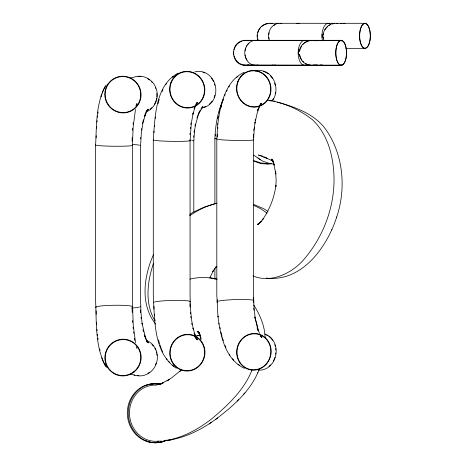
<?xml version="1.0" encoding="UTF-8"?>
<svg xmlns="http://www.w3.org/2000/svg" width="466" height="466" viewBox="0 0 466 466"><rect width="100%" height="100%" fill="white"/><g stroke="black" fill="none" stroke-linecap="round" stroke-linejoin="round"><path stroke-width="0.7" d="M132.111 141.163L132.21 137.697M341.124 40.903L341.135 40.513M341.199 64.832L341.17 65.426M96.13 137.837L96.217 135.74M217.267 137.051L217.377 134.359M253.283 137.72L253.422 134.365M193.629 137.126L193.71 135.682M215.426 135.95L215.513 134.517M233.682 51.324L233.682 54.417M257.453 34.822L257.453 36.884M96.596 128.185L96.683 126.845M132.577 130.294L132.705 128.331M153.92 132.554L154.025 131.109M154.339 126.764L154.444 125.313M189.912 134.581L190.006 133.276M341.135 40.758L341.153 40.315M140.516 138.81L140.627 137.499M217.838 123.746L216.812 139.06L216.812 295.054L217.995 316.874M217.739 128.779L217.867 127.329M253.737 130.433L253.848 129.129M97.044 122.063L97.173 120.659M133.043 124.236L133.171 122.843M190.338 128.703L190.501 127.294M190.815 124.474L190.978 123.059M194.06 132.152L194.217 130.748M97.505 117.205L97.662 115.906M97.977 113.314L98.128 112.021M141.402 130.061L141.582 128.645M218.694 117.432C221.536 100.452 227.093 79.931 244.318 72.236M217.75 124.399L218.816 116.523M155.23 118.358L155.44 117.048M194.963 125.971L195.202 124.626M255.088 120.525L255.327 119.249M299.376 51.295C300.028 45.452 305.213 40.6 311.078 40.315M299.626 51.324L299.918 49.804M323.427 34.309L323.62 33.296M217.622 118.457L217.884 117.106M135.466 109.493L133.16 127.043L132.396 145.369L132.396 300.494L133.235 325.099L135.536 342.65M142.433 123.74L143.394 119.715M220.983 107.704L221.501 105.613M106.236 84.894C95.629 102.811 96.724 124.836 95.617 144.955L95.617 300.739C96.643 322.967 94.843 347.316 106.312 367.249M336.592 217.307L336.708 216.993C345.993 189.26 343.588 156.891 327.557 132.059C316.542 114.554 296.195 107.32 277.223 102.124M158.032 103.778L159.221 99.38M219.102 112.248L219.672 110.145M153.477 254.686C143.831 276.117 139.957 304.42 155.597 324.08M153.465 263.395C147.314 281.674 144.571 303.448 154.957 320.742M144.303 116.622L144.862 114.811M196.955 117.991L197.578 116.069M222.835 101.011L223.447 99.124M257.523 110.861L258.112 109.044L257.558 110.489M233.967 49.804C234.841 46.472 237.13 43.524 240.211 41.963M257.774 32.789L258.91 29.917M300.075 49.314L301.607 46.058M194.101 108.695L194.969 106.225M195.312 106.347L192.877 114.263L193.209 112.9L191.34 123.111L190.07 140.621L190.07 295.537L190.408 307.781L191.474 319.274L193.338 329.485L193.011 328.116L195.44 336.033L194.724 334.396L195.807 336.767M100.901 96.276L101.565 94.388M102.031 93.078L103.708 89.192M101.256 96.375L101.745 94.988M135.961 106.143L136.87 103.551M220.051 108.741L222.154 102.91M266.302 278.085C301.985 282.314 327.103 247.027 336.708 216.993M331.699 229.889L331.833 229.557M145.107 114.193L146.33 111.106M251.949 370.08C244.324 389.698 228.561 404.505 212.886 417.891C198.842 429.035 182.521 438.226 164.533 440.661M215.723 419.33C233.425 405.839 251.471 390.322 259.376 368.845M257.75 372.847L257.873 372.544M197.782 115.422L199.477 111.374M224.67 95.786L225.2 94.511M258.298 108.718L259.038 106.947M259.37 107.104L257.092 113.378L254.966 123.135L255.088 122.226L254.238 128.511L254.325 127.859L253.568 139.736L253.568 294.652L253.976 306.896L255.246 318.389L255.123 317.48L257.249 327.237L259.527 333.51M209.799 277.864L213.591 270.321L212.764 271.468L216.562 266.191L215.35 267.868L216.859 266.336M162.104 91.586L162.943 89.752M223.336 99.141C217.721 111.566 215.391 125.255 214.89 138.81L214.89 203.549M104.343 88.756L104.972 87.521M103.965 88.674L104.978 86.711M136.107 105.642L137.097 103.714M147.559 109.9L144.617 116.395L145.211 114.921L142.794 123.828L141.315 133.62L140.592 145.503L140.592 300.419L140.977 312.663L142.188 324.15L142.031 323.247L145.357 337.221L144.769 335.747L147.705 342.242M199.157 112.137L200.374 109.877M226.528 91.319L227.198 90.095M259.364 106.347L260.657 103.965L260.034 105.036M228.864 87.026L229.493 85.954M195.621 104.85L197.077 102.479L196 104.186M196.827 103.592L197.398 102.66L196.664 103.825M165.879 84.497L166.595 83.362M259.189 29.48L259.743 28.607M324.86 29.917L325.414 29.043M147.215 110.623L148.153 109.283L146.866 110.85L148.456 109.277L146.901 110.704M201.079 108.735L202.681 106.452M202.984 106.662L199.174 112.877L199.815 111.514L198.132 115.551L195.51 124.871L195.679 124.014L194.741 129.391L193.804 140.749L193.804 211.931L189.761 214.372M260.395 104.646L261.385 103.301L260.144 104.838L261.822 103.254L260.313 104.652M260.069 28.21L260.727 27.418M325.687 28.607L327.808 26.358M237.118 401.098L238.58 399.572M243.683 394.236L245.017 392.855M181.391 369.853L179.433 371.699L180.837 370.418M302.871 44.433L304.001 43.373M236.402 77.758L237.91 76.36M180.773 370.447L171.762 377.699L167.044 380.862L169.461 379.307L160.391 384.095L163.182 382.848L158.842 384.491L161.853 383.64L157.683 384.776M261.857 26.358L264.467 24.698M304.42 43.07L305.253 42.458M168.64 440.213C184.012 437.813 198.493 431.067 211.308 422.388M209.164 423.891L217.773 417.891M172.146 77.239L173.305 76.459M189.65 215.735C197.881 210.119 206.986 205.593 216.713 203.287M259.708 223.237L257.937 224.385L261.409 221.408L259.667 222.998L263.436 218.513L262.393 219.975C269.616 209.694 274.253 197.666 275.959 185.229L275.808 186.825L276.163 180.325L275.581 171.54L275.884 173.981L273.472 162.424L274.293 165.127L271.771 159.052L273.344 161.795L271.713 159.652L273.431 161.504L272.109 160.176M329.06 25.444L330.417 24.698M305.708 42.214L309.057 40.886M259.69 223.167L257.249 224.42L259.533 223.395M178.169 73.121C154.992 85.429 155.108 117.333 153.291 139.94L153.291 295.939C154.817 320.107 153.46 353.094 176.334 368.286M193.856 211.948L203.968 207.184L216.958 203.188M164.253 441.279L166.653 440.195M163.112 441.319L165.634 440.236L163.222 441.319A32.801 27.214 88.1 0 1 147.903 441.535M164.015 441.279L166.537 440.195M264.95 24.512L265.911 24.133M240.666 41.713L242.104 41.142M130.562 78.003L132.6 77.292M199.069 335.182L200.333 334.763M196.203 336.027L198.493 335.351M196.652 336.027L199.681 335.182M269.051 23.3C260.774 23.44 254.704 32.905 258.018 40.484A12.582 11.178 90 0 0 256.632 40.309M266.406 23.999L267.408 23.743M245.244 40.315C229.779 40.74 229.668 64.844 245.128 65.426L341.502 65.426M332.357 23.999L333.359 23.743M315.511 40.775L318.121 40.315M246.706 65.426L249.298 64.966M315.249 64.966L312.657 65.426M322.286 64.966L319.676 65.426M189.953 279.117C198.825 276.955 208.343 276.856 217.121 279.489M164.498 440.807L171.639 439.782M334.879 23.3C326.654 23.533 320.666 32.94 323.963 40.484M340.337 23.498L341.922 23.3M245.262 40.565L243.73 40.758M309.558 40.758L311.096 40.565M246.689 65.176L248.343 64.978M246.823 65.426L248.273 65.228M312.645 65.176L314.183 64.978M319.664 65.176L321.22 64.978M157.275 441.285L161.323 441.104M268.929 23.3L365.303 23.3A12.582 5.417 -90 0 1 369.474 42.814A12.582 5.417 -90 0 1 360.113 41.451A12.582 5.417 -90 0 1 365.303 23.3M245.128 40.315L341.502 40.315A12.582 5.417 -90 0 1 345.673 59.829A12.582 5.417 -90 0 1 336.312 58.466A12.582 5.417 -90 0 1 341.502 40.315M246.706 40.315L248.39 40.513L246.823 40.315M245.139 40.565L341.496 40.565A12.326 5.307 -90 0 1 345.58 59.695A12.326 5.307 -90 0 1 336.405 58.349A12.326 5.307 -90 0 1 341.496 40.565M345.947 48.412L365.303 48.412M341.496 65.176L243.607 64.978M243.561 65.228L245.244 65.426M267.804 164.09L260.75 163.554L254.098 161.306M267.222 100.301C283.468 102.112 299.323 109.539 312.191 119.506C324.825 131.191 331.006 148.223 333.039 164.976C337.774 199.477 325.367 235.522 302.277 261.275C290.178 274.142 270.338 283.241 253.003 275.948M210.236 277.841L216.789 278.878M336.464 23.3L338.031 23.498M270.513 23.3L272.196 23.498L270.63 23.3M312.657 40.315L315.249 40.775M312.645 40.565L314.183 40.758M246.689 40.565L248.343 40.758L246.811 40.565M309.558 64.978L311.096 65.176M311.078 65.426C305.213 65.141 300.028 60.289 299.376 54.446M343.483 23.3L345.073 23.498M319.676 40.315L322.286 40.775M319.664 40.565L321.22 40.758M316.577 64.978L318.132 65.176M318.121 65.426L315.511 64.966M243.73 64.978L245.262 65.176M273.222 164.038L269.744 163.554L263.179 161.306A27.424 26.818 -38.5 0 1 257.972 157.945M262.731 156.157L258.368 155.003L266.954 158.289L263.785 156.908L273.344 161.23M269.779 100.65L271.177 100.883M270.129 100.417L271.492 100.65M273.711 101.006L275.057 101.233M134.872 375.281L130.707 374.14M248.273 40.513L249.298 40.775M308.055 64.593L309.057 64.85M242.104 64.593L243.106 64.85M253.341 204.324L263.605 208.628L267.973 211.413M241.627 64.407L239.308 63.277M253.446 205.191L260.552 208.628L267.117 213.172M144.856 440.236L147.279 441.319C138.204 438.04 131.424 429.862 129.169 420.565A28.018 24.395 87.8 0 1 129.035 405.851C131.103 396.613 137.732 388.335 146.761 385.137A32.801 28.566 87.8 0 1 160.199 384.223M197.858 332.077L199.454 332.846M244.475 368.379C225.031 359.403 220.406 335.299 217.907 316.216M305.708 63.527L306.616 64.023M199.396 332.683L197.724 331.664L199.203 332.741M260.185 159.588L253.737 155.137M172.28 365.14L174.016 366.317M238.068 364.255L239.751 365.431M238.889 62.974L236.268 60.516M198.691 332.235L197.689 331.419L199.879 334.262M194.672 336.848L196.238 338.246L195.295 337.192L197.205 339.9L195.749 337.535M147.046 341.438L148.607 342.865L147.017 341.293L148.299 342.86L147.361 341.52M302.871 61.308L303.628 62.013M261.979 337.361L260.296 335.776L261.537 337.314L260.552 335.969M168.389 361.127L169.781 362.694M232.54 358.709L233.781 360.241M105.776 365.833L106.603 367.022M199.53 333.761L198.137 331.734L200.281 336.4L199.448 333.668L200.98 339.341L200.677 336.906L200.764 338.497M253.749 305.02C260.011 314.783 264.816 325.996 265.119 337.733M301.886 60.114L300.395 57.405L299.626 54.417M235.936 60.114L233.967 55.937M196.792 338.561L197.526 339.72M166.368 358.453L167.084 359.589M196.669 338.328L197.24 339.254M146.417 340.809L147.378 342.417L146.143 340.029M229.336 354.125L229.959 355.197M104.372 363.317L105.036 364.598M103.784 362.95L101.64 357.754M104.04 363.468L105.054 365.431M104.419 363.387L105.048 364.622M162.232 350.793L162.791 352.022M161.253 348.574L161.952 350.182M225.09 345.469L225.888 347.38M145.136 337.664L145.835 339.434M136.258 346.628L136.946 348.591M194.019 333.073L194.881 335.543M159.955 344.863L161.038 347.956M257.774 38.923L258.251 40.391M257.092 327.942L258.071 330.965M222.387 337.722L223.4 340.862M144.262 334.914L144.821 336.732M254.681 316.962L257.407 326.049L258.181 330.429M158.504 339.86L159.523 343.628M220.96 332.211L222.008 336.394M142.905 329.742L143.382 331.757M134.662 340.157L134.406 338.869L134.61 339.93M99.736 349.022L100.009 350.391M323.427 37.402L323.62 38.416M219.975 327.423L220.232 328.78M191.742 323.311L191.951 324.639M134.4 338.479L134.604 339.801M218.851 323.188L218.973 324.091M218.274 316.181L218.362 316.822M133.526 331.973L133.678 333.26M97.505 334.291L97.662 335.59M97.971 338.182L98.128 339.475M190.786 316.501L190.949 317.911M154.811 319.152L154.968 320.544M133.055 327.214L133.183 328.606M97.056 329.38L97.184 330.784M253.72 308.224L253.888 310.181M140.988 317.253L141.099 318.558M341.17 40.315L341.188 40.758M341.153 65.426L341.124 64.832M190.373 312.371L190.472 313.676M154.363 314.171L154.467 315.622M132.571 320.538L132.699 322.501M96.584 322.618L96.712 324.627M253.265 297.337L253.434 302.766M341.188 40.513L341.199 40.903M140.499 309.913L140.61 312.68M189.895 303.651L190.017 307.111M153.926 306.226L154.025 309.109M217.296 299.737L217.348 301.747A18.023 1.602 -1.9 0 0 217.395 301.945M132.111 307.374L132.216 312.366M96.136 310.805L96.206 314.305M214.89 268.288L214.89 279.198M154.578 301.991A18.395 1.666 -1.6 0 1 177.132 300.36A18.395 1.666 -1.6 0 1 189.709 301.991M153.623 302.842A18.395 1.666 -1.6 0 1 153.914 302.213M189.982 140.487A18.401 1.048 1 0 1 175.909 141.379A18.401 1.048 1 0 1 154.438 140.348M153.786 140.214A18.401 1.048 1 0 1 153.477 139.817M274.468 40.315A12.582 7.514 -90 0 1 275.4 40.513M275.4 65.228A12.582 7.514 -90 0 1 274.468 65.426M273.525 65.426A12.582 7.514 -90 0 1 272.593 65.228M272.593 40.513A12.582 7.514 -90 0 1 273.525 40.315M273.53 65.176A12.332 7.363 90 0 1 272.616 64.978M272.616 40.758A12.332 7.363 90 0 1 273.53 40.565M274.457 40.565A12.332 7.363 -90 0 1 275.377 40.758M275.377 64.978A12.332 7.363 -90 0 1 274.457 65.176M255.222 65.426A12.582 11.178 -90 0 1 244.737 52.868A12.582 11.178 -90 0 1 255.222 40.309M258.024 65.234A12.582 11.178 90 0 1 256.632 65.426M255.24 65.176A12.332 10.957 90 0 1 253.871 64.984M247.056 60.12A12.332 10.957 90 0 1 245.908 57.883M245.733 57.411A12.332 10.957 90 0 1 245.431 56.433M245.308 55.937A12.332 10.957 90 0 1 245.116 54.924M245.116 50.811A12.332 10.957 90 0 1 245.308 49.804M245.431 49.303A12.332 10.957 90 0 1 245.733 48.33M246.316 46.926A12.332 10.957 90 0 1 247.056 45.621M247.935 44.427A12.332 10.957 90 0 1 248.937 43.367M253.871 40.752A12.332 10.957 90 0 1 255.24 40.559M256.597 40.559A12.332 10.957 90 0 1 257.966 40.752M257.966 64.984A12.332 10.957 90 0 1 256.597 65.176M304.339 65.426A12.582 6.6 90 0 1 298.147 52.868A12.582 6.6 90 0 1 304.339 40.315M305.166 40.315A12.582 6.6 -90 0 1 305.987 40.513M305.987 65.228A12.582 6.6 -90 0 1 305.166 65.426M305.16 40.565A12.332 6.466 -90 0 1 305.964 40.758M305.964 64.984A12.332 6.466 -90 0 1 305.16 65.176M304.35 65.176A12.332 6.466 -90 0 1 303.547 64.984M298.339 54.417A12.332 6.466 -90 0 1 298.49 49.804M303.547 40.758A12.332 6.466 -90 0 1 304.35 40.565M156.762 385.137A31.42 27.36 87.8 0 0 147.128 386.46C138.513 389.506 132.175 397.393 130.2 406.212A26.638 23.195 87.8 0 0 130.329 420.204C132.484 429.052 138.938 436.898 147.617 439.962A31.42 27.36 87.8 0 0 158.574 441.156M159.29 384.264A32.801 28.566 87.8 0 0 145.858 385.178C136.823 388.37 130.2 396.653 128.127 405.892A28.018 24.395 87.8 0 0 128.267 420.606C130.521 429.879 137.278 438.11 146.371 441.319A32.801 28.566 87.8 0 0 162.465 441.541M164.015 441.279A32.801 28.566 87.8 0 1 147.279 441.279M298.269 23.3A12.582 7.514 -90 0 1 299.207 23.498M296.393 23.498A12.582 7.514 -90 0 1 297.331 23.3M269.325 40.49A12.582 11.178 -90 0 1 279.029 23.294M280.433 23.294A12.582 11.178 90 0 1 281.831 23.492M269.109 38.923A12.332 10.957 90 0 1 268.853 37.402M268.853 34.309A12.332 10.957 90 0 1 269.109 32.789M273.857 25.438A12.332 10.957 90 0 1 275.062 24.692M322.414 40.484A12.582 6.6 90 0 1 328.14 23.3M328.967 23.3A12.582 6.6 -90 0 1 329.794 23.498M322.134 37.402A12.332 6.466 -90 0 1 322.134 34.309M95.693 307.31A18.395 1.718 -0.9 0 1 95.792 307.094M96.171 306.873A18.395 1.718 -0.9 0 1 117.135 305.242A18.395 1.718 -0.9 0 1 132.373 306.873M96.06 307.304A18.023 1.683 -0.9 0 1 96.153 307.088M132.309 145.229A18.401 1.083 0.6 0 1 117.077 146.26A18.401 1.083 0.6 0 1 96.089 145.229M95.711 145.095A18.401 1.083 0.6 0 1 95.804 144.827M151.957 344.461A18.023 16.974 -79.2 0 1 153.384 346.104M154.875 348.417A18.023 16.974 -79.2 0 1 155.592 349.914M156.331 352.011A18.023 16.974 -79.2 0 1 156.611 353.1M156.821 354.201A18.023 16.974 -79.2 0 1 156.966 355.319M156.104 363.13A18.023 16.974 -79.2 0 1 155.504 364.715M149.737 372.124A18.023 16.974 -79.2 0 1 147.908 373.336M138.955 375.544A18.023 16.974 -79.2 0 1 137.534 375.415M146.784 340.506A18.39 17.324 -79.2 0 1 156.174 363.969A18.39 17.324 -79.2 0 1 133.969 374.903M140.639 306.238A18.395 1.643 -1.8 0 1 140.056 306.873M139.305 307.088A18.395 1.643 -1.8 0 1 131.872 308.09M132.367 144.495A18.401 1.037 1.1 0 1 139.159 145.089M139.905 145.229A18.401 1.037 1.1 0 1 140.499 145.625M133.148 77.507A18.39 17.324 79.2 0 1 155.889 87.812A18.39 17.324 79.2 0 1 146.639 111.636M138.093 76.645A18.023 16.974 79.2 0 1 140.942 76.645M147.757 78.806A18.023 16.974 79.2 0 1 149.586 80.018M151.264 81.457A18.023 16.974 79.2 0 1 152.405 82.674M155.353 87.427A18.023 16.974 79.2 0 1 155.766 88.476M156.844 93.439A18.023 16.974 79.2 0 1 156.815 96.823M156.576 98.495A18.023 16.974 79.2 0 1 156.331 99.59M156.023 100.662A18.023 16.974 79.2 0 1 155.44 102.229M155.219 102.736A18.023 16.974 79.2 0 1 154.456 104.209M151.811 107.681A18.023 16.974 79.2 0 1 150.192 109.126M190.041 140.074A18.401 0.979 1.5 0 1 191.328 140.214M192.336 140.348A18.401 0.979 1.5 0 1 193.71 140.866M194.788 71.915A18.39 16.409 82 0 1 215.438 86.251A18.39 16.409 82 0 1 201.959 107.902M202.896 72.271A18.023 16.083 82 0 1 204.836 72.964M211.471 78.224A18.023 16.083 82 0 1 213.51 81.527M214.546 84.13A18.023 16.083 82 0 1 214.861 85.22M214.861 95.25A18.023 16.083 82 0 1 214.179 97.347M212.123 101.157A18.023 16.083 82 0 1 209.263 104.244M205.786 106.417A18.023 16.083 82 0 1 203.881 107.116M218.531 301.112A18.395 1.637 -1.9 0 1 240.607 299.481A18.395 1.637 -1.9 0 1 253.481 300.89M217.377 302.154A18.395 1.637 -1.9 0 1 217.733 301.327M253.294 300.494A18.023 1.602 -1.9 0 1 253.347 300.692M253.347 139.602A18.401 1.031 1.2 0 1 240.473 140.493A18.401 1.031 1.2 0 1 218.362 139.468M217.581 139.334A18.401 1.031 1.2 0 1 216.871 138.932M266.517 335.083A18.023 15.576 -82.8 0 1 267.694 335.695M268.818 336.423A18.023 15.576 -82.8 0 1 272.633 340.343M274.794 344.665A18.023 15.576 -82.8 0 1 275.266 346.25M275.686 348.44A18.023 15.576 -82.8 0 1 275.837 350.117M275.785 352.937A18.023 15.576 -82.8 0 1 275.656 354.061M274.911 357.364A18.023 15.576 -82.8 0 1 274.346 358.954M274.125 359.467A18.023 15.576 -82.8 0 1 273.391 360.964M270.513 364.919A18.023 15.576 -82.8 0 1 268.958 366.358M264.77 334.029A18.39 15.896 -82.8 0 1 275.855 354.871A18.39 15.896 -82.8 0 1 258.333 370.097M214.919 138.932A18.401 0.949 1.7 0 1 216.445 138.507M255.496 71.03A18.39 15.896 82.8 0 1 273.158 78.975A18.39 15.896 82.8 0 1 272.662 100.505M263.348 71.385A18.023 15.576 82.8 0 1 268.183 73.826M270.292 75.696A18.023 15.576 82.8 0 1 271.684 77.344M272.004 77.781A18.023 15.576 82.8 0 1 272.61 78.696M274.69 83.251A18.023 15.576 82.8 0 1 275.243 85.435M275.377 92.728A18.023 15.576 82.8 0 1 275.167 93.829M273.501 98.448A18.023 15.576 82.8 0 1 272.406 100.272M271.346 163.688A29.032 28.595 -18.1 0 1 267.804 164.079M269.884 163.345A28.449 28.024 -18.1 0 1 267.793 163.525L260.878 163.007L254.366 160.811A26.877 26.475 -18.1 0 1 253.143 160.188M150.85 384.223A32.801 27.214 88.1 0 1 160.52 384.223M146.691 385.178A32.801 27.214 88.1 0 1 159.489 384.264M164.253 441.279A32.801 27.214 88.1 0 1 153.384 442.531M318.132 40.565L316.6 40.758L318.115 40.565M199.46 365.274A18.023 17.213 -77.7 0 0 191.975 335.27A18.023 17.213 -77.7 0 0 170.667 357.527A18.023 17.213 -77.7 0 0 199.46 365.274M199.704 365.536A18.39 17.562 -77.7 0 0 192.068 334.914A18.39 17.562 -77.7 0 0 170.329 357.626A18.39 17.562 -77.7 0 0 199.704 365.536M170.882 82.581A18.39 17.562 77.7 0 0 189.779 107.902A18.39 17.562 77.7 0 0 201.05 78.591A18.39 17.562 77.7 0 0 170.882 82.581M171.208 82.721A18.023 17.213 77.7 0 0 189.726 107.535A18.023 17.213 77.7 0 0 200.77 78.818A18.023 17.213 77.7 0 0 171.208 82.721M369.387 42.68A12.326 5.307 -90 0 0 365.297 23.55A12.326 5.307 -90 0 0 360.212 41.334A12.326 5.307 -90 0 0 369.387 42.68M133.893 371.67A18.023 17.737 -69.2 0 0 129.723 340.85A18.023 17.737 -69.2 0 0 105.398 360.201A18.023 17.737 -69.2 0 0 133.893 371.67M134.121 371.955A18.39 18.098 -69.2 0 0 129.863 340.506A18.39 18.098 -69.2 0 0 105.036 360.253A18.39 18.098 -69.2 0 0 134.121 371.955M105.415 89.635A18.39 18.098 69.2 0 0 127.626 112.347A18.39 18.098 69.2 0 0 135.752 81.731A18.39 18.098 69.2 0 0 105.415 89.635M105.765 89.734A18.023 17.737 69.2 0 0 127.533 111.991A18.023 17.737 69.2 0 0 135.495 81.987A18.023 17.737 69.2 0 0 105.765 89.734M265.713 364.395A18.023 16.869 -79.7 0 0 258.496 334.384A18.023 16.869 -79.7 0 0 237.526 356.647A18.023 16.869 -79.7 0 0 265.713 364.395M265.952 364.651A18.39 17.213 -79.7 0 0 258.589 334.029A18.39 17.213 -79.7 0 0 237.188 356.746A18.39 17.213 -79.7 0 0 265.952 364.651M237.701 81.696A18.39 17.213 79.7 0 0 256.317 107.017A18.39 17.213 79.7 0 0 267.251 77.711A18.39 17.213 79.7 0 0 237.701 81.696M238.021 81.835A18.023 16.869 79.7 0 0 256.265 106.656A18.023 16.869 79.7 0 0 266.983 77.933A18.023 16.869 79.7 0 0 238.021 81.835"/></g></svg>
